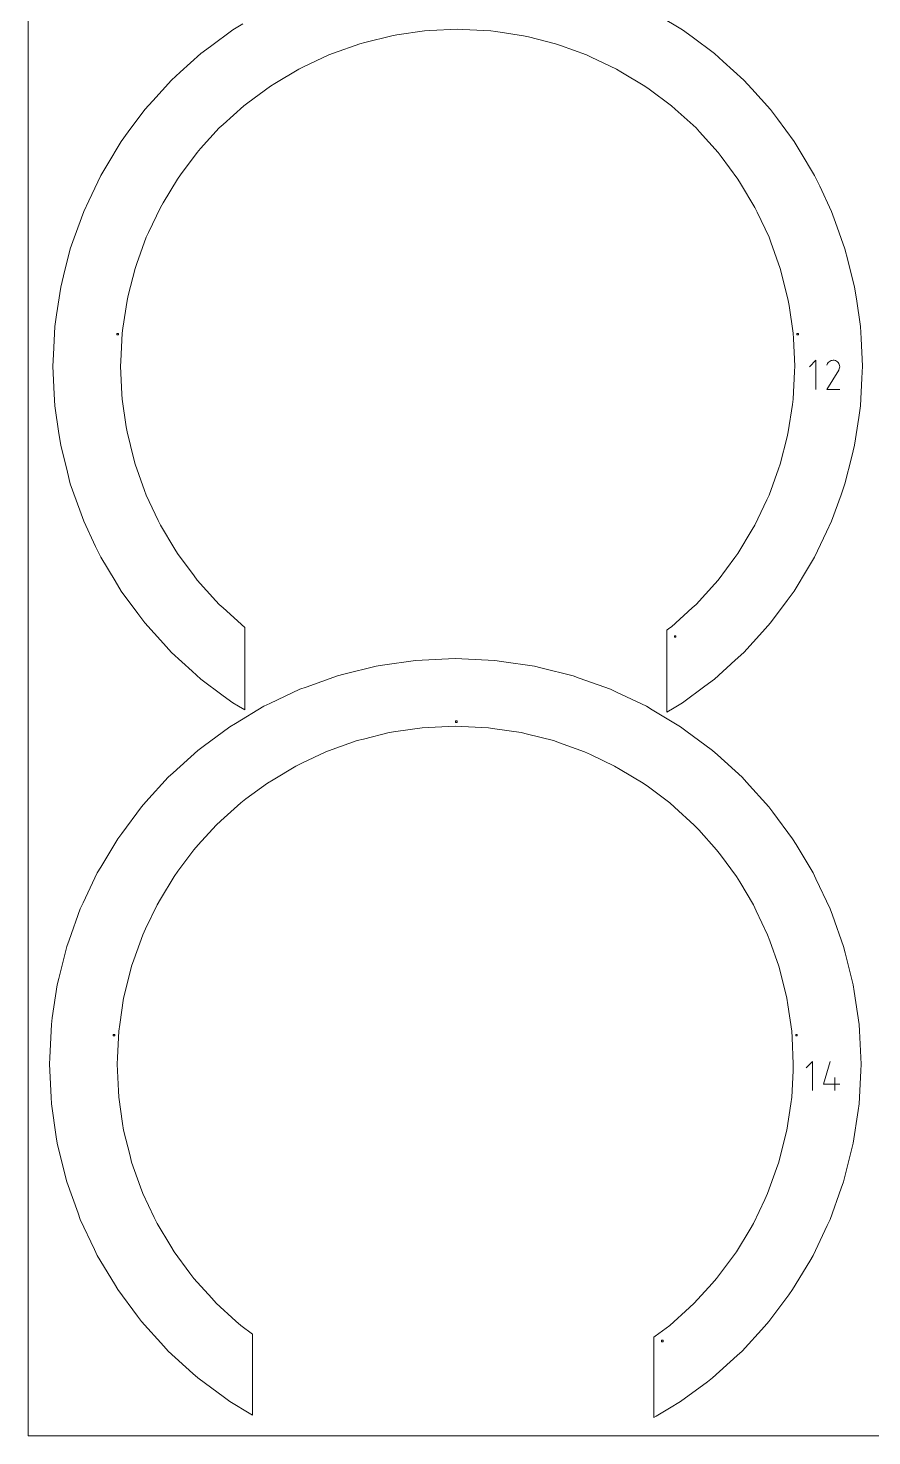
# Model space of a CAD drawing. Header units: centimetres. Extents: x -214 to 137, y -175 to 4.
# Drawn here: x -214.2 to -183.1, y -175.2 to -123.2 of the extents above; entities that cross this region are included whole.
import ezdxf

# ---------------------------------------------------------------- set-up
doc = ezdxf.new("R2010")
doc.units = ezdxf.units.CM
doc.header["$MEASUREMENT"] = 0
doc.layers.add('layer 1', color=7, linetype='Continuous')

msp = doc.modelspace()

# ---------------------------------------------------------------- linework, layer by layer
at = {"layer": 'layer 1', "color": 5, "lineweight": 9}
for points in [[(-214.22072, -75.16373), (-214.22072, -75.16373), (-214.22072, -175.16373), (-214.22072, -175.16373)], [(-190.05255, -123.22187), (-190.05255, -123.22187), (-190.93762, -122.69137), (-190.93762, -122.69137)], [(-206.6632, -123.22183), (-206.6632, -123.22183), (-207.49201, -123.83652), (-207.49201, -123.83652)], [(-206.28995, -122.99811), (-206.28995, -122.99811), (-206.6632, -123.22183), (-206.6632, -123.22183)], [(-199.38854, -123.25307), (-199.38854, -123.25307), (-198.3579, -123.20244), (-198.3579, -123.20244)], [(-198.3579, -123.20244), (-198.3579, -123.20244), (-198.1683, -123.21176), (-198.1683, -123.21176)], [(-198.1683, -123.21176), (-198.1683, -123.21176), (-197.13759, -123.2624), (-197.13759, -123.2624)], [(-189.70303, -123.4811), (-189.70303, -123.4811), (-190.05255, -123.22187), (-190.05255, -123.22187)], [(-202.94325, -124.08613), (-202.94325, -124.08613), (-201.9717, -123.7385), (-201.9717, -123.7385)], [(-201.9717, -123.7385), (-201.9717, -123.7385), (-201.78756, -123.69238), (-201.78756, -123.69238)], [(-201.78756, -123.69238), (-201.78756, -123.69238), (-200.78661, -123.44165), (-200.78661, -123.44165)], [(-200.78661, -123.44165), (-200.78661, -123.44165), (-200.59884, -123.4138), (-200.59884, -123.4138)], [(-200.59884, -123.4138), (-200.59884, -123.4138), (-199.57814, -123.26239), (-199.57814, -123.26239)], [(-199.57814, -123.26239), (-199.57814, -123.26239), (-199.38854, -123.25307), (-199.38854, -123.25307)], [(-197.13759, -123.2624), (-197.13759, -123.2624), (-196.94982, -123.29025), (-196.94982, -123.29025)], [(-196.94982, -123.29025), (-196.94982, -123.29025), (-195.92913, -123.44167), (-195.92913, -123.44167)], [(-195.92913, -123.44167), (-195.92913, -123.44167), (-195.74499, -123.48779), (-195.74499, -123.48779)], [(-195.74499, -123.48779), (-195.74499, -123.48779), (-194.74404, -123.73852), (-194.74404, -123.73852)], [(-194.74404, -123.73852), (-194.74404, -123.73852), (-194.56532, -123.80247), (-194.56532, -123.80247)], [(-188.87422, -124.09579), (-188.87422, -124.09579), (-189.70303, -123.4811), (-189.70303, -123.4811)], [(-207.84153, -124.09574), (-207.84153, -124.09574), (-208.6061, -124.78871), (-208.6061, -124.78871)], [(-207.49201, -123.83652), (-207.49201, -123.83652), (-207.84153, -124.09574), (-207.84153, -124.09574)], [(-204.05479, -124.59126), (-204.05479, -124.59126), (-203.12198, -124.15008), (-203.12198, -124.15008)], [(-203.12198, -124.15008), (-203.12198, -124.15008), (-202.94325, -124.08613), (-202.94325, -124.08613)], [(-194.56532, -123.80247), (-194.56532, -123.80247), (-193.59376, -124.15011), (-193.59376, -124.15011)], [(-193.59376, -124.15011), (-193.59376, -124.15011), (-193.42216, -124.23127), (-193.42216, -124.23127)], [(-193.42216, -124.23127), (-193.42216, -124.23127), (-192.48936, -124.67245), (-192.48936, -124.67245)], [(-188.55179, -124.38803), (-188.55179, -124.38803), (-188.87422, -124.09579), (-188.87422, -124.09579)], [(-208.6061, -124.78871), (-208.6061, -124.78871), (-208.92853, -125.08095), (-208.92853, -125.08095)], [(-205.11145, -125.20291), (-205.11145, -125.20291), (-204.22639, -124.67242), (-204.22639, -124.67242)], [(-204.22639, -124.67242), (-204.22639, -124.67242), (-204.05479, -124.59126), (-204.05479, -124.59126)], [(-192.48936, -124.67245), (-192.48936, -124.67245), (-192.32655, -124.77004), (-192.32655, -124.77004)], [(-192.32655, -124.77004), (-192.32655, -124.77004), (-191.44148, -125.30054), (-191.44148, -125.30054)], [(-187.78722, -125.081), (-187.78722, -125.081), (-188.55179, -124.38803), (-188.55179, -124.38803)], [(-208.92853, -125.08095), (-208.92853, -125.08095), (-209.6215, -125.84552), (-209.6215, -125.84552)], [(-206.10308, -125.91519), (-206.10308, -125.91519), (-205.27427, -125.3005), (-205.27427, -125.3005)], [(-205.27427, -125.3005), (-205.27427, -125.3005), (-205.11145, -125.20291), (-205.11145, -125.20291)], [(-191.44148, -125.30054), (-191.44148, -125.30054), (-191.28901, -125.41362), (-191.28901, -125.41362)], [(-187.49499, -125.40343), (-187.49499, -125.40343), (-187.78722, -125.081), (-187.78722, -125.081)], [(-191.28901, -125.41362), (-191.28901, -125.41362), (-190.46022, -126.02831), (-190.46022, -126.02831)], [(-186.80203, -126.168), (-186.80203, -126.168), (-187.49499, -125.40343), (-187.49499, -125.40343)], [(-209.91374, -126.16795), (-209.91374, -126.16795), (-210.52843, -126.99676), (-210.52843, -126.99676)], [(-209.6215, -125.84552), (-209.6215, -125.84552), (-209.91374, -126.16795), (-209.91374, -126.16795)], [(-207.02012, -126.72123), (-207.02012, -126.72123), (-206.25555, -126.02827), (-206.25555, -126.02827)], [(-206.25555, -126.02827), (-206.25555, -126.02827), (-206.10308, -125.91519), (-206.10308, -125.91519)], [(-190.46022, -126.02831), (-190.46022, -126.02831), (-190.31957, -126.15578), (-190.31957, -126.15578)], [(-190.31957, -126.15578), (-190.31957, -126.15578), (-189.555, -126.84875), (-189.555, -126.84875)], [(-186.54281, -126.51752), (-186.54281, -126.51752), (-186.80203, -126.168), (-186.80203, -126.168)], [(-207.85373, -127.61328), (-207.85373, -127.61328), (-207.16077, -126.84871), (-207.16077, -126.84871)], [(-207.16077, -126.84871), (-207.16077, -126.84871), (-207.02012, -126.72123), (-207.02012, -126.72123)], [(-189.555, -126.84875), (-189.555, -126.84875), (-189.42752, -126.9894), (-189.42752, -126.9894)], [(-185.92812, -127.34634), (-185.92812, -127.34634), (-186.54281, -126.51752), (-186.54281, -126.51752)], [(-210.78765, -127.34628), (-210.78765, -127.34628), (-211.31814, -128.23135), (-211.31814, -128.23135)], [(-210.52843, -126.99676), (-210.52843, -126.99676), (-210.78765, -127.34628), (-210.78765, -127.34628)], [(-189.42752, -126.9894), (-189.42752, -126.9894), (-188.73456, -127.75398), (-188.73456, -127.75398)], [(-185.70441, -127.71959), (-185.70441, -127.71959), (-185.92812, -127.34634), (-185.92812, -127.34634)], [(-208.5959, -128.58275), (-208.5959, -128.58275), (-207.98121, -127.75393), (-207.98121, -127.75393)], [(-207.98121, -127.75393), (-207.98121, -127.75393), (-207.85373, -127.61328), (-207.85373, -127.61328)], [(-188.73456, -127.75398), (-188.73456, -127.75398), (-188.62149, -127.90644), (-188.62149, -127.90644)], [(-188.62149, -127.90644), (-188.62149, -127.90644), (-188.0068, -128.73525), (-188.0068, -128.73525)], [(-185.17392, -128.60466), (-185.17392, -128.60466), (-185.70441, -127.71959), (-185.70441, -127.71959)], [(-211.31814, -128.23135), (-211.31814, -128.23135), (-211.54186, -128.6046), (-211.54186, -128.6046)], [(-211.54186, -128.6046), (-211.54186, -128.6046), (-211.98304, -129.53742), (-211.98304, -129.53742)], [(-209.23946, -129.62028), (-209.23946, -129.62028), (-208.70898, -128.73521), (-208.70898, -128.73521)], [(-208.70898, -128.73521), (-208.70898, -128.73521), (-208.5959, -128.58275), (-208.5959, -128.58275)], [(-188.0068, -128.73525), (-188.0068, -128.73525), (-187.90921, -128.89807), (-187.90921, -128.89807)], [(-187.90921, -128.89807), (-187.90921, -128.89807), (-187.37873, -129.78314), (-187.37873, -129.78314)], [(-184.98787, -128.99804), (-184.98787, -128.99804), (-185.17392, -128.60466), (-185.17392, -128.60466)], [(-184.54669, -129.93085), (-184.54669, -129.93085), (-184.98787, -128.99804), (-184.98787, -128.99804)], [(-212.1691, -129.9308), (-212.1691, -129.9308), (-212.51673, -130.90236), (-212.51673, -130.90236)], [(-211.98304, -129.53742), (-211.98304, -129.53742), (-212.1691, -129.9308), (-212.1691, -129.9308)], [(-209.77824, -130.7159), (-209.77824, -130.7159), (-209.33705, -129.7831), (-209.33705, -129.7831)], [(-209.33705, -129.7831), (-209.33705, -129.7831), (-209.23946, -129.62028), (-209.23946, -129.62028)], [(-187.37873, -129.78314), (-187.37873, -129.78314), (-187.29757, -129.95474), (-187.29757, -129.95474)], [(-187.29757, -129.95474), (-187.29757, -129.95474), (-186.85639, -130.88754), (-186.85639, -130.88754)], [(-184.40009, -130.34057), (-184.40009, -130.34057), (-184.54669, -129.93085), (-184.54669, -129.93085)], [(-184.05247, -131.31213), (-184.05247, -131.31213), (-184.40009, -130.34057), (-184.40009, -130.34057)], [(-212.51673, -130.90236), (-212.51673, -130.90236), (-212.66333, -131.31208), (-212.66333, -131.31208)], [(-210.20703, -131.85906), (-210.20703, -131.85906), (-209.8594, -130.8875), (-209.8594, -130.8875)], [(-209.8594, -130.8875), (-209.8594, -130.8875), (-209.77824, -130.7159), (-209.77824, -130.7159)], [(-186.85639, -130.88754), (-186.85639, -130.88754), (-186.79244, -131.06627), (-186.79244, -131.06627)], [(-212.66333, -131.31208), (-212.66333, -131.31208), (-212.91405, -132.31303), (-212.91405, -132.31303)], [(-186.79244, -131.06627), (-186.79244, -131.06627), (-186.44482, -132.03783), (-186.44482, -132.03783)], [(-183.94674, -131.73424), (-183.94674, -131.73424), (-184.05247, -131.31213), (-184.05247, -131.31213)], [(-210.5217, -133.03874), (-210.5217, -133.03874), (-210.27098, -132.03778), (-210.27098, -132.03778)], [(-210.27098, -132.03778), (-210.27098, -132.03778), (-210.20703, -131.85906), (-210.20703, -131.85906)], [(-186.44482, -132.03783), (-186.44482, -132.03783), (-186.3987, -132.22197), (-186.3987, -132.22197)], [(-183.69601, -132.7352), (-183.69601, -132.7352), (-183.94674, -131.73424), (-183.94674, -131.73424)], [(-212.91405, -132.31303), (-212.91405, -132.31303), (-213.01979, -132.73515), (-213.01979, -132.73515)], [(-186.3987, -132.22197), (-186.3987, -132.22197), (-186.14798, -133.22291), (-186.14798, -133.22291)], [(-213.01979, -132.73515), (-213.01979, -132.73515), (-213.17119, -133.75585), (-213.17119, -133.75585)], [(-210.56782, -133.22287), (-210.56782, -133.22287), (-210.5217, -133.03874), (-210.5217, -133.03874)], [(-183.63216, -133.16565), (-183.63216, -133.16565), (-183.69601, -132.7352), (-183.69601, -132.7352)], [(-210.71923, -134.24358), (-210.71923, -134.24358), (-210.56782, -133.22287), (-210.56782, -133.22287)], [(-186.14798, -133.22291), (-186.14798, -133.22291), (-186.12013, -133.41068), (-186.12013, -133.41068)], [(-186.12013, -133.41068), (-186.12013, -133.41068), (-185.96873, -134.43138), (-185.96873, -134.43138)], [(-183.48076, -134.18635), (-183.48076, -134.18635), (-183.63216, -133.16565), (-183.63216, -133.16565)], [(-213.17119, -133.75585), (-213.17119, -133.75585), (-213.23504, -134.1863), (-213.23504, -134.1863)], [(-213.23504, -134.1863), (-213.23504, -134.1863), (-213.28567, -135.21694), (-213.28567, -135.21694)], [(-210.88817, -134.43947), (-210.88817, -134.43947), (-210.94532, -134.43947), (-210.94532, -134.43947)], [(-210.94532, -134.43947), (-210.94532, -134.43947), (-210.94532, -134.49662), (-210.94532, -134.49662)], [(-210.94532, -134.49662), (-210.94532, -134.49662), (-210.88817, -134.49662), (-210.88817, -134.49662)], [(-210.88817, -134.49662), (-210.88817, -134.49662), (-210.88817, -134.43947), (-210.88817, -134.43947)], [(-210.79771, -135.46198), (-210.79771, -135.46198), (-210.74708, -134.43134), (-210.74708, -134.43134)], [(-210.74708, -134.43134), (-210.74708, -134.43134), (-210.71923, -134.24358), (-210.71923, -134.24358)], [(-185.96873, -134.43138), (-185.96873, -134.43138), (-185.95941, -134.62098), (-185.95941, -134.62098)], [(-185.95941, -134.62098), (-185.95941, -134.62098), (-185.90878, -135.65162), (-185.90878, -135.65162)], [(-185.77049, -134.43947), (-185.77049, -134.43947), (-185.82764, -134.43947), (-185.82764, -134.43947)], [(-185.82764, -134.43947), (-185.82764, -134.43947), (-185.82764, -134.49662), (-185.82764, -134.49662)], [(-185.82764, -134.49662), (-185.82764, -134.49662), (-185.77049, -134.49662), (-185.77049, -134.49662)], [(-185.77049, -134.49662), (-185.77049, -134.49662), (-185.77049, -134.43947), (-185.77049, -134.43947)], [(-183.45941, -134.62099), (-183.45941, -134.62099), (-183.48076, -134.18635), (-183.48076, -134.18635)], [(-183.40878, -135.65163), (-183.40878, -135.65163), (-183.45941, -134.62099), (-183.45941, -134.62099)], [(-213.28567, -135.21694), (-213.28567, -135.21694), (-213.30703, -135.65158), (-213.30703, -135.65158)], [(-213.30703, -135.65158), (-213.30703, -135.65158), (-213.2564, -136.68221), (-213.2564, -136.68221)], [(-210.80703, -135.65158), (-210.80703, -135.65158), (-210.79771, -135.46198), (-210.79771, -135.46198)], [(-210.7564, -136.68221), (-210.7564, -136.68221), (-210.80703, -135.65158), (-210.80703, -135.65158)], [(-185.90878, -135.65162), (-185.90878, -135.65162), (-185.9181, -135.84121), (-185.9181, -135.84121)], [(-183.43014, -136.08626), (-183.43014, -136.08626), (-183.40878, -135.65163), (-183.40878, -135.65163)], [(-185.9181, -135.84121), (-185.9181, -135.84121), (-185.96874, -136.87184), (-185.96874, -136.87184)], [(-183.48077, -137.11689), (-183.48077, -137.11689), (-183.43014, -136.08626), (-183.43014, -136.08626)], [(-213.2564, -136.68221), (-213.2564, -136.68221), (-213.23504, -137.11685), (-213.23504, -137.11685)], [(-210.74708, -136.8718), (-210.74708, -136.8718), (-210.7564, -136.68221), (-210.7564, -136.68221)], [(-213.23504, -137.11685), (-213.23504, -137.11685), (-213.08364, -138.13756), (-213.08364, -138.13756)], [(-210.59567, -137.89251), (-210.59567, -137.89251), (-210.74708, -136.8718), (-210.74708, -136.8718)], [(-185.99659, -137.05961), (-185.99659, -137.05961), (-186.148, -138.08031), (-186.148, -138.08031)], [(-185.96874, -136.87184), (-185.96874, -136.87184), (-185.99659, -137.05961), (-185.99659, -137.05961)], [(-183.54463, -137.54733), (-183.54463, -137.54733), (-183.48077, -137.11689), (-183.48077, -137.11689)], [(-183.69603, -138.56804), (-183.69603, -138.56804), (-183.54463, -137.54733), (-183.54463, -137.54733)], [(-213.08364, -138.13756), (-213.08364, -138.13756), (-213.01979, -138.568), (-213.01979, -138.568)], [(-210.56782, -138.08028), (-210.56782, -138.08028), (-210.59567, -137.89251), (-210.59567, -137.89251)], [(-210.31709, -139.08124), (-210.31709, -139.08124), (-210.56782, -138.08028), (-210.56782, -138.08028)], [(-186.19412, -138.26445), (-186.19412, -138.26445), (-186.44485, -139.26539), (-186.44485, -139.26539)], [(-186.148, -138.08031), (-186.148, -138.08031), (-186.19412, -138.26445), (-186.19412, -138.26445)], [(-213.01979, -138.568), (-213.01979, -138.568), (-212.76905, -139.56896), (-212.76905, -139.56896)], [(-183.80177, -138.99016), (-183.80177, -138.99016), (-183.69603, -138.56804), (-183.69603, -138.56804)], [(-210.27097, -139.26537), (-210.27097, -139.26537), (-210.31709, -139.08124), (-210.31709, -139.08124)], [(-209.92334, -140.23692), (-209.92334, -140.23692), (-210.27097, -139.26537), (-210.27097, -139.26537)], [(-186.44485, -139.26539), (-186.44485, -139.26539), (-186.5088, -139.44412), (-186.5088, -139.44412)], [(-184.0525, -139.99112), (-184.0525, -139.99112), (-183.80177, -138.99016), (-183.80177, -138.99016)], [(-212.76905, -139.56896), (-212.76905, -139.56896), (-212.66332, -139.99107), (-212.66332, -139.99107)], [(-186.5088, -139.44412), (-186.5088, -139.44412), (-186.85643, -140.41567), (-186.85643, -140.41567)], [(-212.66332, -139.99107), (-212.66332, -139.99107), (-212.31569, -140.96264), (-212.31569, -140.96264)], [(-209.85939, -140.41565), (-209.85939, -140.41565), (-209.92334, -140.23692), (-209.92334, -140.23692)], [(-184.54673, -141.37239), (-184.54673, -141.37239), (-184.1991, -140.40083), (-184.1991, -140.40083)], [(-184.1991, -140.40083), (-184.1991, -140.40083), (-184.0525, -139.99112), (-184.0525, -139.99112)], [(-209.41821, -141.34846), (-209.41821, -141.34846), (-209.85939, -140.41565), (-209.85939, -140.41565)], [(-186.93759, -140.58727), (-186.93759, -140.58727), (-187.37877, -141.52008), (-187.37877, -141.52008)], [(-186.85643, -140.41567), (-186.85643, -140.41567), (-186.93759, -140.58727), (-186.93759, -140.58727)], [(-212.31569, -140.96264), (-212.31569, -140.96264), (-212.16909, -141.37236), (-212.16909, -141.37236)], [(-212.16909, -141.37236), (-212.16909, -141.37236), (-211.7279, -142.30516), (-211.7279, -142.30516)], [(-209.33705, -141.52006), (-209.33705, -141.52006), (-209.41821, -141.34846), (-209.41821, -141.34846)], [(-184.73278, -141.76576), (-184.73278, -141.76576), (-184.54673, -141.37239), (-184.54673, -141.37239)], [(-208.80656, -142.40512), (-208.80656, -142.40512), (-209.33705, -141.52006), (-209.33705, -141.52006)], [(-187.47636, -141.68289), (-187.47636, -141.68289), (-188.00685, -142.56795), (-188.00685, -142.56795)], [(-187.37877, -141.52008), (-187.37877, -141.52008), (-187.47636, -141.68289), (-187.47636, -141.68289)], [(-185.17397, -142.69857), (-185.17397, -142.69857), (-184.73278, -141.76576), (-184.73278, -141.76576)], [(-211.7279, -142.30516), (-211.7279, -142.30516), (-211.54185, -142.69854), (-211.54185, -142.69854)], [(-208.70897, -142.56794), (-208.70897, -142.56794), (-208.80656, -142.40512), (-208.80656, -142.40512)], [(-211.54185, -142.69854), (-211.54185, -142.69854), (-211.01136, -143.58362), (-211.01136, -143.58362)], [(-208.09427, -143.39675), (-208.09427, -143.39675), (-208.70897, -142.56794), (-208.70897, -142.56794)], [(-188.11993, -142.72042), (-188.11993, -142.72042), (-188.73462, -143.54923), (-188.73462, -143.54923)], [(-188.00685, -142.56795), (-188.00685, -142.56795), (-188.11993, -142.72042), (-188.11993, -142.72042)], [(-185.39769, -143.07182), (-185.39769, -143.07182), (-185.17397, -142.69857), (-185.17397, -142.69857)], [(-207.98119, -143.54922), (-207.98119, -143.54922), (-208.09427, -143.39675), (-208.09427, -143.39675)], [(-185.92818, -143.95689), (-185.92818, -143.95689), (-185.39769, -143.07182), (-185.39769, -143.07182)], [(-211.01136, -143.58362), (-211.01136, -143.58362), (-210.78764, -143.95687), (-210.78764, -143.95687)], [(-210.78764, -143.95687), (-210.78764, -143.95687), (-210.17295, -144.78568), (-210.17295, -144.78568)], [(-207.28824, -144.31378), (-207.28824, -144.31378), (-207.98119, -143.54922), (-207.98119, -143.54922)], [(-188.8621, -143.68987), (-188.8621, -143.68987), (-189.55507, -144.45444), (-189.55507, -144.45444)], [(-188.73462, -143.54923), (-188.73462, -143.54923), (-188.8621, -143.68987), (-188.8621, -143.68987)], [(-186.18741, -144.30641), (-186.18741, -144.30641), (-185.92818, -143.95689), (-185.92818, -143.95689)], [(-207.16076, -144.45443), (-207.16076, -144.45443), (-207.28824, -144.31378), (-207.28824, -144.31378)], [(-207.02011, -144.58191), (-207.02011, -144.58191), (-207.16076, -144.45443), (-207.16076, -144.45443)], [(-189.55507, -144.45444), (-189.55507, -144.45444), (-189.69572, -144.58192), (-189.69572, -144.58192)], [(-186.8021, -145.13522), (-186.8021, -145.13522), (-186.18741, -144.30641), (-186.18741, -144.30641)], [(-210.17295, -144.78568), (-210.17295, -144.78568), (-209.91373, -145.1352), (-209.91373, -145.1352)], [(-206.22394, -145.29831), (-206.22394, -145.29831), (-207.02011, -144.58191), (-207.02011, -144.58191)], [(-189.69572, -144.58192), (-189.69572, -144.58192), (-190.46028, -145.27489), (-190.46028, -145.27489)], [(-209.91373, -145.1352), (-209.91373, -145.1352), (-209.22076, -145.89977), (-209.22076, -145.89977)], [(-206.22395, -146.87868), (-206.22395, -146.87868), (-206.22394, -145.29831), (-206.22394, -145.29831)], [(-190.55366, -145.34414), (-190.55366, -145.34414), (-190.63343, -145.4033), (-190.63343, -145.4033)], [(-190.63343, -145.4033), (-190.63343, -145.4033), (-190.63343, -146.9128), (-190.63343, -146.9128)], [(-190.46028, -145.27489), (-190.46028, -145.27489), (-190.55366, -145.34414), (-190.55366, -145.34414)], [(-190.29529, -145.60433), (-190.29529, -145.60433), (-190.35244, -145.60433), (-190.35244, -145.60433)], [(-190.35244, -145.60433), (-190.35244, -145.60433), (-190.35244, -145.66148), (-190.35244, -145.66148)], [(-190.29529, -145.66148), (-190.29529, -145.66148), (-190.29529, -145.60433), (-190.29529, -145.60433)], [(-187.7873, -146.22222), (-187.7873, -146.22222), (-187.09433, -145.45765), (-187.09433, -145.45765)], [(-187.09433, -145.45765), (-187.09433, -145.45765), (-186.8021, -145.13522), (-186.8021, -145.13522)], [(-209.22076, -145.89977), (-209.22076, -145.89977), (-208.92852, -146.2222), (-208.92852, -146.2222)], [(-190.35244, -145.66148), (-190.35244, -145.66148), (-190.29529, -145.66148), (-190.29529, -145.66148)], [(-208.92852, -146.2222), (-208.92852, -146.2222), (-208.16395, -146.91517), (-208.16395, -146.91517)], [(-199.91792, -146.51687), (-199.91792, -146.51687), (-201.132, -146.69696), (-201.132, -146.69696)], [(-199.67472, -146.50492), (-199.67472, -146.50492), (-199.91792, -146.51687), (-199.91792, -146.51687)], [(-198.44884, -146.44469), (-198.44884, -146.44469), (-199.67472, -146.50492), (-199.67472, -146.50492)], [(-198.20562, -146.45664), (-198.20562, -146.45664), (-198.44884, -146.44469), (-198.44884, -146.44469)], [(-196.97965, -146.51688), (-196.97965, -146.51688), (-198.20562, -146.45664), (-198.20562, -146.45664)], [(-196.7388, -146.5526), (-196.7388, -146.5526), (-196.97965, -146.51688), (-196.97965, -146.51688)], [(-195.52473, -146.7327), (-195.52473, -146.7327), (-196.7388, -146.5526), (-196.7388, -146.5526)], [(-188.8743, -147.20741), (-188.8743, -147.20741), (-188.10973, -146.51445), (-188.10973, -146.51445)], [(-188.10973, -146.51445), (-188.10973, -146.51445), (-187.7873, -146.22222), (-187.7873, -146.22222)], [(-208.16395, -146.91517), (-208.16395, -146.91517), (-207.84152, -147.2074), (-207.84152, -147.2074)], [(-206.22395, -147.48721), (-206.22395, -147.48721), (-206.22395, -146.87868), (-206.22395, -146.87868)], [(-202.79962, -147.09008), (-202.79962, -147.09008), (-203.95524, -147.50356), (-203.95524, -147.50356)], [(-202.56343, -147.03091), (-202.56343, -147.03091), (-202.79962, -147.09008), (-202.79962, -147.09008)], [(-201.37285, -146.73268), (-201.37285, -146.73268), (-202.56343, -147.03091), (-202.56343, -147.03091)], [(-201.132, -146.69696), (-201.132, -146.69696), (-201.37285, -146.73268), (-201.37285, -146.73268)], [(-195.28853, -146.79187), (-195.28853, -146.79187), (-195.52473, -146.7327), (-195.52473, -146.7327)], [(-194.09796, -147.0901), (-194.09796, -147.0901), (-195.28853, -146.79187), (-195.28853, -146.79187)], [(-193.8687, -147.17213), (-193.8687, -147.17213), (-194.09796, -147.0901), (-194.09796, -147.0901)], [(-190.63343, -146.9128), (-190.63343, -146.9128), (-190.63343, -147.48721), (-190.63343, -147.48721)], [(-207.84152, -147.2074), (-207.84152, -147.2074), (-207.01271, -147.8221), (-207.01271, -147.8221)], [(-206.22395, -147.84109), (-206.22395, -147.84109), (-206.22395, -147.48721), (-206.22395, -147.48721)], [(-204.18449, -147.58559), (-204.18449, -147.58559), (-205.29401, -148.11035), (-205.29401, -148.11035)], [(-203.95524, -147.50356), (-203.95524, -147.50356), (-204.18449, -147.58559), (-204.18449, -147.58559)], [(-192.71309, -147.58562), (-192.71309, -147.58562), (-193.8687, -147.17213), (-193.8687, -147.17213)], [(-192.49298, -147.68973), (-192.49298, -147.68973), (-192.71309, -147.58562), (-192.71309, -147.58562)], [(-190.63343, -147.48721), (-190.63343, -147.48721), (-190.63343, -147.86807), (-190.63343, -147.86807)], [(-190.05264, -148.08132), (-190.05264, -148.08132), (-189.22382, -147.46663), (-189.22382, -147.46663)], [(-189.22382, -147.46663), (-189.22382, -147.46663), (-188.8743, -147.20741), (-188.8743, -147.20741)], [(-207.01271, -147.8221), (-207.01271, -147.8221), (-206.66319, -148.08132), (-206.66319, -148.08132)], [(-206.66319, -148.08132), (-206.66319, -148.08132), (-206.45379, -148.20682), (-206.45379, -148.20682)], [(-206.22394, -148.34458), (-206.22394, -148.34458), (-206.22395, -147.84109), (-206.22395, -147.84109)], [(-205.29401, -148.11035), (-205.29401, -148.11035), (-205.51413, -148.21446), (-205.51413, -148.21446)], [(-191.38347, -148.2145), (-191.38347, -148.2145), (-192.49298, -147.68973), (-192.49298, -147.68973)], [(-190.63343, -147.86807), (-190.63343, -147.86807), (-190.63343, -148.42944), (-190.63343, -148.42944)], [(-190.36172, -148.26658), (-190.36172, -148.26658), (-190.05264, -148.08132), (-190.05264, -148.08132)], [(-205.51413, -148.21446), (-205.51413, -148.21446), (-206.56688, -148.84545), (-206.56688, -148.84545)], [(-206.45379, -148.20682), (-206.45379, -148.20682), (-206.22394, -148.34458), (-206.22394, -148.34458)], [(-191.17462, -148.33968), (-191.17462, -148.33968), (-191.38347, -148.2145), (-191.38347, -148.2145)], [(-190.12189, -148.97067), (-190.12189, -148.97067), (-191.17462, -148.33968), (-191.17462, -148.33968)], [(-190.63343, -148.42944), (-190.63343, -148.42944), (-190.36172, -148.26658), (-190.36172, -148.26658)], [(-206.77573, -148.97063), (-206.77573, -148.97063), (-207.76155, -149.70177), (-207.76155, -149.70177)], [(-206.56688, -148.84545), (-206.56688, -148.84545), (-206.77573, -148.97063), (-206.77573, -148.97063)], [(-201.83772, -149.42326), (-201.83772, -149.42326), (-200.88512, -149.18465), (-200.88512, -149.18465)], [(-200.88512, -149.18465), (-200.88512, -149.18465), (-200.64427, -149.14892), (-200.64427, -149.14892)], [(-200.64427, -149.14892), (-200.64427, -149.14892), (-199.67288, -149.00483), (-199.67288, -149.00483)], [(-199.67288, -149.00483), (-199.67288, -149.00483), (-199.42968, -148.99288), (-199.42968, -148.99288)], [(-199.42968, -148.99288), (-199.42968, -148.99288), (-198.44884, -148.94469), (-198.44884, -148.94469)], [(-198.44884, -148.94469), (-198.44884, -148.94469), (-198.20562, -148.95664), (-198.20562, -148.95664)], [(-198.38154, -148.75016), (-198.38154, -148.75016), (-198.43869, -148.75016), (-198.43869, -148.75016)], [(-198.43869, -148.75016), (-198.43869, -148.75016), (-198.43869, -148.80731), (-198.43869, -148.80731)], [(-198.43869, -148.80731), (-198.43869, -148.80731), (-198.38154, -148.80731), (-198.38154, -148.80731)], [(-198.38154, -148.80731), (-198.38154, -148.80731), (-198.38154, -148.75016), (-198.38154, -148.75016)], [(-198.20562, -148.95664), (-198.20562, -148.95664), (-197.22471, -149.00484), (-197.22471, -149.00484)], [(-197.22471, -149.00484), (-197.22471, -149.00484), (-196.98386, -149.04057), (-196.98386, -149.04057)], [(-196.98386, -149.04057), (-196.98386, -149.04057), (-196.01247, -149.18466), (-196.01247, -149.18466)], [(-196.01247, -149.18466), (-196.01247, -149.18466), (-195.77627, -149.24383), (-195.77627, -149.24383)], [(-195.77627, -149.24383), (-195.77627, -149.24383), (-194.82369, -149.48245), (-194.82369, -149.48245)], [(-189.92631, -149.11572), (-189.92631, -149.11572), (-190.12189, -148.97067), (-190.12189, -148.97067)], [(-188.94049, -149.84687), (-188.94049, -149.84687), (-189.92631, -149.11572), (-189.92631, -149.11572)], [(-207.76155, -149.70177), (-207.76155, -149.70177), (-207.95712, -149.84682), (-207.95712, -149.84682)], [(-202.99853, -149.81326), (-202.99853, -149.81326), (-202.07391, -149.48243), (-202.07391, -149.48243)], [(-202.07391, -149.48243), (-202.07391, -149.48243), (-201.83772, -149.42326), (-201.83772, -149.42326)], [(-194.82369, -149.48245), (-194.82369, -149.48245), (-194.59443, -149.56448), (-194.59443, -149.56448)], [(-194.59443, -149.56448), (-194.59443, -149.56448), (-193.66982, -149.89532), (-193.66982, -149.89532)], [(-207.95712, -149.84682), (-207.95712, -149.84682), (-208.86653, -150.67106), (-208.86653, -150.67106)], [(-204.11552, -150.31516), (-204.11552, -150.31516), (-203.22779, -149.89529), (-203.22779, -149.89529)], [(-203.22779, -149.89529), (-203.22779, -149.89529), (-202.99853, -149.81326), (-202.99853, -149.81326)], [(-193.66982, -149.89532), (-193.66982, -149.89532), (-193.44971, -149.99943), (-193.44971, -149.99943)], [(-193.44971, -149.99943), (-193.44971, -149.99943), (-192.56197, -150.41929), (-192.56197, -150.41929)], [(-188.76008, -150.01039), (-188.76008, -150.01039), (-188.94049, -149.84687), (-188.94049, -149.84687)], [(-187.85067, -150.83464), (-187.85067, -150.83464), (-188.76008, -150.01039), (-188.76008, -150.01039)], [(-208.86653, -150.67106), (-208.86653, -150.67106), (-209.04695, -150.83458), (-209.04695, -150.83458)], [(-205.17795, -150.92412), (-205.17795, -150.92412), (-204.33564, -150.41927), (-204.33564, -150.41927)], [(-204.33564, -150.41927), (-204.33564, -150.41927), (-204.11552, -150.31516), (-204.11552, -150.31516)], [(-192.56197, -150.41929), (-192.56197, -150.41929), (-192.35312, -150.54448), (-192.35312, -150.54448)], [(-192.35312, -150.54448), (-192.35312, -150.54448), (-191.51081, -151.04934), (-191.51081, -151.04934)], [(-209.04695, -150.83458), (-209.04695, -150.83458), (-209.8712, -151.744), (-209.8712, -151.744)], [(-206.17556, -151.63429), (-206.17556, -151.63429), (-205.3868, -151.0493), (-205.3868, -151.0493)], [(-205.3868, -151.0493), (-205.3868, -151.0493), (-205.17795, -150.92412), (-205.17795, -150.92412)], [(-191.51081, -151.04934), (-191.51081, -151.04934), (-191.31524, -151.19439), (-191.31524, -151.19439)], [(-191.31524, -151.19439), (-191.31524, -151.19439), (-190.52648, -151.77938), (-190.52648, -151.77938)], [(-187.68715, -151.01505), (-187.68715, -151.01505), (-187.85067, -150.83464), (-187.85067, -150.83464)], [(-186.86291, -151.92446), (-186.86291, -151.92446), (-187.68715, -151.01505), (-187.68715, -151.01505)], [(-209.8712, -151.744), (-209.8712, -151.744), (-210.03472, -151.92441), (-210.03472, -151.92441)], [(-207.09877, -152.43883), (-207.09877, -152.43883), (-206.37114, -151.77934), (-206.37114, -151.77934)], [(-206.37114, -151.77934), (-206.37114, -151.77934), (-206.17556, -151.63429), (-206.17556, -151.63429)], [(-190.52648, -151.77938), (-190.52648, -151.77938), (-190.34607, -151.9429), (-190.34607, -151.9429)], [(-210.03472, -151.92441), (-210.03472, -151.92441), (-210.76586, -152.91024), (-210.76586, -152.91024)], [(-190.34607, -151.9429), (-190.34607, -151.9429), (-189.61844, -152.60239), (-189.61844, -152.60239)], [(-186.71787, -152.12004), (-186.71787, -152.12004), (-186.86291, -151.92446), (-186.86291, -151.92446)], [(-185.98674, -153.10587), (-185.98674, -153.10587), (-186.71787, -152.12004), (-186.71787, -152.12004)], [(-207.93867, -153.32998), (-207.93867, -153.32998), (-207.27919, -152.60235), (-207.27919, -152.60235)], [(-207.27919, -152.60235), (-207.27919, -152.60235), (-207.09877, -152.43883), (-207.09877, -152.43883)], [(-189.61844, -152.60239), (-189.61844, -152.60239), (-189.45493, -152.7828), (-189.45493, -152.7828)], [(-189.45493, -152.7828), (-189.45493, -152.7828), (-188.79545, -153.51044), (-188.79545, -153.51044)], [(-210.9109, -153.10581), (-210.9109, -153.10581), (-211.54189, -154.15856), (-211.54189, -154.15856)], [(-210.76586, -152.91024), (-210.76586, -152.91024), (-210.9109, -153.10581), (-210.9109, -153.10581)], [(-208.10218, -153.51039), (-208.10218, -153.51039), (-207.93867, -153.32998), (-207.93867, -153.32998)], [(-185.86156, -153.31472), (-185.86156, -153.31472), (-185.98674, -153.10587), (-185.98674, -153.10587)], [(-185.23057, -154.36746), (-185.23057, -154.36746), (-185.86156, -153.31472), (-185.86156, -153.31472)], [(-208.68717, -154.29916), (-208.68717, -154.29916), (-208.10218, -153.51039), (-208.10218, -153.51039)], [(-188.79545, -153.51044), (-188.79545, -153.51044), (-188.6504, -153.70601), (-188.6504, -153.70601)], [(-188.6504, -153.70601), (-188.6504, -153.70601), (-188.06542, -154.49478), (-188.06542, -154.49478)], [(-211.66707, -154.36741), (-211.66707, -154.36741), (-212.19184, -155.47693), (-212.19184, -155.47693)], [(-211.54189, -154.15856), (-211.54189, -154.15856), (-211.66707, -154.36741), (-211.66707, -154.36741)], [(-208.83222, -154.49474), (-208.83222, -154.49474), (-208.68717, -154.29916), (-208.68717, -154.29916)], [(-185.12647, -154.58757), (-185.12647, -154.58757), (-185.23057, -154.36746), (-185.23057, -154.36746)], [(-209.33709, -155.33705), (-209.33709, -155.33705), (-208.83222, -154.49474), (-208.83222, -154.49474)], [(-188.06542, -154.49478), (-188.06542, -154.49478), (-187.94024, -154.70363), (-187.94024, -154.70363)], [(-187.94024, -154.70363), (-187.94024, -154.70363), (-187.43538, -155.54594), (-187.43538, -155.54594)], [(-184.60171, -155.69709), (-184.60171, -155.69709), (-185.12647, -154.58757), (-185.12647, -154.58757)], [(-212.19184, -155.47693), (-212.19184, -155.47693), (-212.29594, -155.69704), (-212.29594, -155.69704)], [(-209.46227, -155.5459), (-209.46227, -155.5459), (-209.33709, -155.33705), (-209.33709, -155.33705)], [(-212.29594, -155.69704), (-212.29594, -155.69704), (-212.70943, -156.85266), (-212.70943, -156.85266)], [(-209.88214, -156.43363), (-209.88214, -156.43363), (-209.46227, -155.5459), (-209.46227, -155.5459)], [(-187.43538, -155.54594), (-187.43538, -155.54594), (-187.33128, -155.76605), (-187.33128, -155.76605)], [(-187.33128, -155.76605), (-187.33128, -155.76605), (-186.91141, -156.65379), (-186.91141, -156.65379)], [(-184.51968, -155.92635), (-184.51968, -155.92635), (-184.60171, -155.69709), (-184.60171, -155.69709)], [(-184.1062, -157.08196), (-184.1062, -157.08196), (-184.51968, -155.92635), (-184.51968, -155.92635)], [(-209.98624, -156.65374), (-209.98624, -156.65374), (-209.88214, -156.43363), (-209.88214, -156.43363)], [(-212.70943, -156.85266), (-212.70943, -156.85266), (-212.79146, -157.08191), (-212.79146, -157.08191)], [(-210.31708, -157.57836), (-210.31708, -157.57836), (-209.98624, -156.65374), (-209.98624, -156.65374)], [(-186.91141, -156.65379), (-186.91141, -156.65379), (-186.82938, -156.88305), (-186.82938, -156.88305)], [(-186.82938, -156.88305), (-186.82938, -156.88305), (-186.49855, -157.80766), (-186.49855, -157.80766)], [(-212.79146, -157.08191), (-212.79146, -157.08191), (-213.08968, -158.27249), (-213.08968, -158.27249)], [(-184.04704, -157.31816), (-184.04704, -157.31816), (-184.1062, -157.08196), (-184.1062, -157.08196)], [(-183.74882, -158.50874), (-183.74882, -158.50874), (-184.04704, -157.31816), (-184.04704, -157.31816)], [(-210.63772, -158.76021), (-210.63772, -158.76021), (-210.39911, -157.80762), (-210.39911, -157.80762)], [(-210.39911, -157.80762), (-210.39911, -157.80762), (-210.31708, -157.57836), (-210.31708, -157.57836)], [(-186.49855, -157.80766), (-186.49855, -157.80766), (-186.43939, -158.04386), (-186.43939, -158.04386)], [(-186.43939, -158.04386), (-186.43939, -158.04386), (-186.20078, -158.99645), (-186.20078, -158.99645)], [(-213.14884, -158.50868), (-213.14884, -158.50868), (-213.32893, -159.72276), (-213.32893, -159.72276)], [(-213.08968, -158.27249), (-213.08968, -158.27249), (-213.14884, -158.50868), (-213.14884, -158.50868)], [(-183.71309, -158.74959), (-183.71309, -158.74959), (-183.74882, -158.50874), (-183.74882, -158.50874)], [(-210.84097, -159.9678), (-210.84097, -159.9678), (-210.69688, -158.99641), (-210.69688, -158.99641)], [(-210.69688, -158.99641), (-210.69688, -158.99641), (-210.63772, -158.76021), (-210.63772, -158.76021)], [(-186.20078, -158.99645), (-186.20078, -158.99645), (-186.16505, -159.23731), (-186.16505, -159.23731)], [(-183.533, -159.96366), (-183.533, -159.96366), (-183.71309, -158.74959), (-183.71309, -158.74959)], [(-186.16505, -159.23731), (-186.16505, -159.23731), (-186.02097, -160.2087), (-186.02097, -160.2087)], [(-213.36466, -159.96361), (-213.36466, -159.96361), (-213.42488, -161.1895), (-213.42488, -161.1895)], [(-213.32893, -159.72276), (-213.32893, -159.72276), (-213.36466, -159.96361), (-213.36466, -159.96361)], [(-210.8767, -160.20865), (-210.8767, -160.20865), (-210.84097, -159.9678), (-210.84097, -159.9678)], [(-183.52106, -160.20686), (-183.52106, -160.20686), (-183.533, -159.96366), (-183.533, -159.96366)], [(-211.02347, -160.33248), (-211.02347, -160.33248), (-211.08062, -160.33248), (-211.08062, -160.33248)], [(-211.08062, -160.33248), (-211.08062, -160.33248), (-211.08062, -160.38963), (-211.08062, -160.38963)], [(-211.08062, -160.38963), (-211.08062, -160.38963), (-211.02347, -160.38963), (-211.02347, -160.38963)], [(-211.02347, -160.38963), (-211.02347, -160.38963), (-211.02347, -160.33248), (-211.02347, -160.33248)], [(-210.92488, -161.1895), (-210.92488, -161.1895), (-210.8767, -160.20865), (-210.8767, -160.20865)], [(-186.02097, -160.2087), (-186.02097, -160.2087), (-186.00903, -160.4519), (-186.00903, -160.4519)], [(-186.00903, -160.4519), (-186.00903, -160.4519), (-185.96084, -161.43274), (-185.96084, -161.43274)], [(-185.81706, -160.33248), (-185.81706, -160.33248), (-185.87421, -160.33248), (-185.87421, -160.33248)], [(-185.87421, -160.33248), (-185.87421, -160.33248), (-185.87421, -160.38963), (-185.87421, -160.38963)], [(-185.87421, -160.38963), (-185.87421, -160.38963), (-185.81706, -160.38963), (-185.81706, -160.38963)], [(-185.81706, -160.38963), (-185.81706, -160.38963), (-185.81706, -160.33248), (-185.81706, -160.33248)], [(-183.46084, -161.43275), (-183.46084, -161.43275), (-183.52106, -160.20686), (-183.52106, -160.20686)], [(-213.42488, -161.1895), (-213.42488, -161.1895), (-213.43683, -161.4327), (-213.43683, -161.4327)], [(-210.93683, -161.4327), (-210.93683, -161.4327), (-210.92488, -161.1895), (-210.92488, -161.1895)], [(-213.43683, -161.4327), (-213.43683, -161.4327), (-213.37661, -162.65858), (-213.37661, -162.65858)], [(-210.88865, -162.41353), (-210.88865, -162.41353), (-210.93683, -161.4327), (-210.93683, -161.4327)], [(-185.97279, -161.67594), (-185.97279, -161.67594), (-186.02098, -162.65677), (-186.02098, -162.65677)], [(-185.96084, -161.43274), (-185.96084, -161.43274), (-185.97279, -161.67594), (-185.97279, -161.67594)], [(-183.53302, -162.90182), (-183.53302, -162.90182), (-183.47279, -161.67594), (-183.47279, -161.67594)], [(-183.47279, -161.67594), (-183.47279, -161.67594), (-183.46084, -161.43275), (-183.46084, -161.43275)], [(-213.37661, -162.65858), (-213.37661, -162.65858), (-213.36466, -162.90178), (-213.36466, -162.90178)], [(-210.8767, -162.65673), (-210.8767, -162.65673), (-210.88865, -162.41353), (-210.88865, -162.41353)], [(-210.7326, -163.62813), (-210.7326, -163.62813), (-210.8767, -162.65673), (-210.8767, -162.65673)], [(-186.02098, -162.65677), (-186.02098, -162.65677), (-186.05671, -162.89763), (-186.05671, -162.89763)], [(-213.36466, -162.90178), (-213.36466, -162.90178), (-213.18457, -164.11586), (-213.18457, -164.11586)], [(-186.05671, -162.89763), (-186.05671, -162.89763), (-186.2008, -163.86902), (-186.2008, -163.86902)], [(-183.74884, -164.35675), (-183.74884, -164.35675), (-183.56875, -163.14268), (-183.56875, -163.14268)], [(-183.56875, -163.14268), (-183.56875, -163.14268), (-183.53302, -162.90182), (-183.53302, -162.90182)], [(-210.69687, -163.86899), (-210.69687, -163.86899), (-210.7326, -163.62813), (-210.7326, -163.62813)], [(-213.18457, -164.11586), (-213.18457, -164.11586), (-213.14884, -164.35671), (-213.14884, -164.35671)], [(-210.45826, -164.82158), (-210.45826, -164.82158), (-210.69687, -163.86899), (-210.69687, -163.86899)], [(-186.25997, -164.10521), (-186.25997, -164.10521), (-186.49858, -165.0578), (-186.49858, -165.0578)], [(-186.2008, -163.86902), (-186.2008, -163.86902), (-186.25997, -164.10521), (-186.25997, -164.10521)], [(-213.14884, -164.35671), (-213.14884, -164.35671), (-212.85061, -165.54729), (-212.85061, -165.54729)], [(-210.3991, -165.05777), (-210.3991, -165.05777), (-210.45826, -164.82158), (-210.45826, -164.82158)], [(-184.10623, -165.78352), (-184.10623, -165.78352), (-183.808, -164.59294), (-183.808, -164.59294)], [(-183.808, -164.59294), (-183.808, -164.59294), (-183.74884, -164.35675), (-183.74884, -164.35675)], [(-210.06826, -165.98239), (-210.06826, -165.98239), (-210.3991, -165.05777), (-210.3991, -165.05777)], [(-186.58061, -165.28706), (-186.58061, -165.28706), (-186.91145, -166.21167), (-186.91145, -166.21167)], [(-186.49858, -165.0578), (-186.49858, -165.0578), (-186.58061, -165.28706), (-186.58061, -165.28706)], [(-212.85061, -165.54729), (-212.85061, -165.54729), (-212.79145, -165.78348), (-212.79145, -165.78348)], [(-212.79145, -165.78348), (-212.79145, -165.78348), (-212.37796, -166.9391), (-212.37796, -166.9391)], [(-184.18826, -166.01278), (-184.18826, -166.01278), (-184.10623, -165.78352), (-184.10623, -165.78352)], [(-209.98623, -166.21164), (-209.98623, -166.21164), (-210.06826, -165.98239), (-210.06826, -165.98239)], [(-209.56636, -167.09938), (-209.56636, -167.09938), (-209.98623, -166.21164), (-209.98623, -166.21164)], [(-186.91145, -166.21167), (-186.91145, -166.21167), (-187.01555, -166.43179), (-187.01555, -166.43179)], [(-184.60175, -167.16838), (-184.60175, -167.16838), (-184.18826, -166.01278), (-184.18826, -166.01278)], [(-187.01555, -166.43179), (-187.01555, -166.43179), (-187.43542, -167.31952), (-187.43542, -167.31952)], [(-212.37796, -166.9391), (-212.37796, -166.9391), (-212.29593, -167.16835), (-212.29593, -167.16835)], [(-212.29593, -167.16835), (-212.29593, -167.16835), (-211.77117, -168.27788), (-211.77117, -168.27788)], [(-209.46226, -167.3195), (-209.46226, -167.3195), (-209.56636, -167.09938), (-209.56636, -167.09938)], [(-208.95739, -168.16181), (-208.95739, -168.16181), (-209.46226, -167.3195), (-209.46226, -167.3195)], [(-187.43542, -167.31952), (-187.43542, -167.31952), (-187.5606, -167.52837), (-187.5606, -167.52837)], [(-185.23062, -168.49802), (-185.23062, -168.49802), (-184.70585, -167.3885), (-184.70585, -167.3885)], [(-184.70585, -167.3885), (-184.70585, -167.3885), (-184.60175, -167.16838), (-184.60175, -167.16838)], [(-187.5606, -167.52837), (-187.5606, -167.52837), (-188.06547, -168.37068), (-188.06547, -168.37068)], [(-211.77117, -168.27788), (-211.77117, -168.27788), (-211.66706, -168.49799), (-211.66706, -168.49799)], [(-208.83221, -168.37066), (-208.83221, -168.37066), (-208.95739, -168.16181), (-208.95739, -168.16181)], [(-208.24723, -169.15943), (-208.24723, -169.15943), (-208.83221, -168.37066), (-208.83221, -168.37066)], [(-188.06547, -168.37068), (-188.06547, -168.37068), (-188.21052, -168.56625), (-188.21052, -168.56625)], [(-211.66706, -168.49799), (-211.66706, -168.49799), (-211.03607, -169.55074), (-211.03607, -169.55074)], [(-188.21052, -168.56625), (-188.21052, -168.56625), (-188.79551, -169.35501), (-188.79551, -169.35501)], [(-185.9868, -169.75961), (-185.9868, -169.75961), (-185.3558, -168.70687), (-185.3558, -168.70687)], [(-185.3558, -168.70687), (-185.3558, -168.70687), (-185.23062, -168.49802), (-185.23062, -168.49802)], [(-208.10217, -169.355), (-208.10217, -169.355), (-208.24723, -169.15943), (-208.24723, -169.15943)], [(-207.44269, -170.08262), (-207.44269, -170.08262), (-208.10217, -169.355), (-208.10217, -169.355)], [(-188.79551, -169.35501), (-188.79551, -169.35501), (-188.95903, -169.53542), (-188.95903, -169.53542)], [(-211.03607, -169.55074), (-211.03607, -169.55074), (-210.91089, -169.75959), (-210.91089, -169.75959)], [(-210.91089, -169.75959), (-210.91089, -169.75959), (-210.17975, -170.74541), (-210.17975, -170.74541)], [(-188.95903, -169.53542), (-188.95903, -169.53542), (-189.61851, -170.26306), (-189.61851, -170.26306)], [(-186.86298, -170.941), (-186.86298, -170.941), (-186.13184, -169.95518), (-186.13184, -169.95518)], [(-186.13184, -169.95518), (-186.13184, -169.95518), (-185.9868, -169.75961), (-185.9868, -169.75961)], [(-207.27918, -170.26304), (-207.27918, -170.26304), (-207.44269, -170.08262), (-207.44269, -170.08262)], [(-206.55155, -170.92253), (-206.55155, -170.92253), (-207.27918, -170.26304), (-207.27918, -170.26304)], [(-189.79892, -170.42658), (-189.79892, -170.42658), (-190.52655, -171.08606), (-190.52655, -171.08606)], [(-189.61851, -170.26306), (-189.61851, -170.26306), (-189.79892, -170.42658), (-189.79892, -170.42658)], [(-210.17975, -170.74541), (-210.17975, -170.74541), (-210.03471, -170.94098), (-210.03471, -170.94098)], [(-210.03471, -170.94098), (-210.03471, -170.94098), (-209.21046, -171.85039), (-209.21046, -171.85039)], [(-206.37113, -171.08605), (-206.37113, -171.08605), (-206.55155, -170.92253), (-206.55155, -170.92253)], [(-187.0265, -171.12141), (-187.0265, -171.12141), (-186.86298, -170.941), (-186.86298, -170.941)], [(-205.93171, -171.41194), (-205.93171, -171.41194), (-206.37113, -171.08605), (-206.37113, -171.08605)], [(-205.93171, -173.09767), (-205.93171, -173.09767), (-205.93171, -171.41194), (-205.93171, -171.41194)], [(-191.06038, -171.48197), (-191.06038, -171.48197), (-191.10761, -171.51699), (-191.10761, -171.51699)], [(-191.10761, -171.51699), (-191.10761, -171.51699), (-191.10761, -173.10428), (-191.10761, -173.10428)], [(-190.52655, -171.08606), (-190.52655, -171.08606), (-191.06038, -171.48197), (-191.06038, -171.48197)], [(-187.85074, -172.03083), (-187.85074, -172.03083), (-187.0265, -171.12141), (-187.0265, -171.12141)], [(-209.21046, -171.85039), (-209.21046, -171.85039), (-209.04694, -172.03081), (-209.04694, -172.03081)], [(-209.04694, -172.03081), (-209.04694, -172.03081), (-208.13752, -172.85506), (-208.13752, -172.85506)], [(-190.76947, -171.62906), (-190.76947, -171.62906), (-190.82662, -171.62906), (-190.82662, -171.62906)], [(-190.82662, -171.62906), (-190.82662, -171.62906), (-190.82662, -171.68621), (-190.82662, -171.68621)], [(-190.82662, -171.68621), (-190.82662, -171.68621), (-190.76947, -171.68621), (-190.76947, -171.68621)], [(-190.76947, -171.68621), (-190.76947, -171.68621), (-190.76947, -171.62906), (-190.76947, -171.62906)], [(-188.03116, -172.19434), (-188.03116, -172.19434), (-187.85074, -172.03083), (-187.85074, -172.03083)], [(-188.94057, -173.01859), (-188.94057, -173.01859), (-188.03116, -172.19434), (-188.03116, -172.19434)], [(-208.13752, -172.85506), (-208.13752, -172.85506), (-207.95711, -173.01858), (-207.95711, -173.01858)], [(-207.95711, -173.01858), (-207.95711, -173.01858), (-206.97128, -173.74971), (-206.97128, -173.74971)], [(-205.93171, -173.26833), (-205.93171, -173.26833), (-205.93171, -173.09767), (-205.93171, -173.09767)], [(-191.10761, -173.10428), (-191.10761, -173.10428), (-191.10761, -173.26833), (-191.10761, -173.26833)], [(-190.12197, -173.89476), (-190.12197, -173.89476), (-189.13614, -173.16363), (-189.13614, -173.16363)], [(-189.13614, -173.16363), (-189.13614, -173.16363), (-188.94057, -173.01859), (-188.94057, -173.01859)], [(-205.93171, -173.36757), (-205.93171, -173.36757), (-205.93171, -173.26833), (-205.93171, -173.26833)], [(-205.93171, -174.40063), (-205.93171, -174.40063), (-205.93171, -173.36757), (-205.93171, -173.36757)], [(-191.10761, -173.26833), (-191.10761, -173.26833), (-191.10761, -173.3771), (-191.10761, -173.3771)], [(-191.10761, -173.3771), (-191.10761, -173.3771), (-191.10761, -174.48553), (-191.10761, -174.48553)], [(-206.97128, -173.74971), (-206.97128, -173.74971), (-206.77571, -173.89476), (-206.77571, -173.89476)], [(-206.77571, -173.89476), (-206.77571, -173.89476), (-206.0017, -174.35868), (-206.0017, -174.35868)], [(-191.0234, -174.43507), (-191.0234, -174.43507), (-190.52984, -174.13923), (-190.52984, -174.13923)], [(-190.52984, -174.13923), (-190.52984, -174.13923), (-190.12197, -173.89476), (-190.12197, -173.89476)], [(-206.0017, -174.35868), (-206.0017, -174.35868), (-205.93171, -174.40063), (-205.93171, -174.40063)], [(-191.10761, -174.48553), (-191.10761, -174.48553), (-191.0234, -174.43507), (-191.0234, -174.43507)], [(-214.22072, -175.16373), (-214.22072, -175.16373), (-114.22072, -175.16373), (-114.22072, -175.16373)]]:
    msp.add_open_spline(points, degree=3, dxfattribs=at)
at = {"layer": 'layer 1', "color": 1, "lineweight": 9}
for points in [[(-185.13031, -135.42934), (-185.13031, -135.42934), (-185.36961, -135.66871), (-185.36961, -135.66871)], [(-185.13031, -136.50578), (-185.13031, -136.50578), (-185.13031, -135.42934), (-185.13031, -135.42934)], [(-184.69453, -135.54904), (-184.69453, -135.54904), (-184.72592, -135.60925), (-184.72592, -135.60925)], [(-184.66962, -135.51371), (-184.66962, -135.51371), (-184.69453, -135.54904), (-184.69453, -135.54904)], [(-184.63973, -135.48423), (-184.63973, -135.48423), (-184.66962, -135.51371), (-184.66962, -135.51371)], [(-184.60578, -135.46081), (-184.60578, -135.46081), (-184.63973, -135.48423), (-184.63973, -135.48423)], [(-184.56866, -135.44371), (-184.56866, -135.44371), (-184.60578, -135.46081), (-184.60578, -135.46081)], [(-184.5293, -135.43315), (-184.5293, -135.43315), (-184.56866, -135.44371), (-184.56866, -135.44371)], [(-184.4886, -135.42937), (-184.4886, -135.42937), (-184.5293, -135.43315), (-184.5293, -135.43315)], [(-184.44746, -135.4326), (-184.44746, -135.4326), (-184.4886, -135.42937), (-184.4886, -135.42937)], [(-184.4068, -135.4431), (-184.4068, -135.4431), (-184.44746, -135.4326), (-184.44746, -135.4326)], [(-184.36753, -135.46108), (-184.36753, -135.46108), (-184.4068, -135.4431), (-184.4068, -135.4431)], [(-184.33241, -135.48602), (-184.33241, -135.48602), (-184.36753, -135.46108), (-184.36753, -135.46108)], [(-184.36753, -135.46108), (-184.36753, -135.46108), (-184.36753, -135.46108), (-184.36753, -135.46108)], [(-184.30304, -135.51595), (-184.30304, -135.51595), (-184.33241, -135.48602), (-184.33241, -135.48602)], [(-184.27969, -135.54995), (-184.27969, -135.54995), (-184.30304, -135.51595), (-184.30304, -135.51595)], [(-184.26262, -135.5871), (-184.26262, -135.5871), (-184.27969, -135.54995), (-184.27969, -135.54995)], [(-184.25209, -135.62649), (-184.25209, -135.62649), (-184.26262, -135.5871), (-184.26262, -135.5871)], [(-184.26234, -135.74891), (-184.26234, -135.74891), (-184.25169, -135.70831), (-184.25169, -135.70831)], [(-184.24836, -135.6672), (-184.24836, -135.6672), (-184.25209, -135.62649), (-184.25209, -135.62649)], [(-184.25169, -135.70831), (-184.25169, -135.70831), (-184.24836, -135.6672), (-184.24836, -135.6672)], [(-184.72659, -136.50579), (-184.72659, -136.50579), (-184.28484, -135.79462), (-184.28484, -135.79462)], [(-184.28484, -135.79462), (-184.28484, -135.79462), (-184.28431, -135.79397), (-184.28431, -135.79397)], [(-184.28484, -135.79462), (-184.28484, -135.79462), (-184.28484, -135.79462), (-184.28484, -135.79462)], [(-184.28431, -135.79397), (-184.28431, -135.79397), (-184.2838, -135.79331), (-184.2838, -135.79331)], [(-184.2838, -135.79331), (-184.2838, -135.79331), (-184.28331, -135.79264), (-184.28331, -135.79264)], [(-184.28331, -135.79264), (-184.28331, -135.79264), (-184.28284, -135.79195), (-184.28284, -135.79195)], [(-184.28284, -135.79195), (-184.28284, -135.79195), (-184.28238, -135.79124), (-184.28238, -135.79124)], [(-184.28238, -135.79124), (-184.28238, -135.79124), (-184.28193, -135.79051), (-184.28193, -135.79051)], [(-184.28193, -135.79051), (-184.28193, -135.79051), (-184.28148, -135.78974), (-184.28148, -135.78974)], [(-184.28148, -135.78974), (-184.28148, -135.78974), (-184.28103, -135.78893), (-184.28103, -135.78893)], [(-184.28103, -135.78893), (-184.28103, -135.78893), (-184.28058, -135.78807), (-184.28058, -135.78807)], [(-184.28058, -135.78807), (-184.28058, -135.78807), (-184.26234, -135.74891), (-184.26234, -135.74891)], [(-184.28058, -135.78807), (-184.28058, -135.78807), (-184.28058, -135.78807), (-184.28058, -135.78807)], [(-184.24852, -136.50579), (-184.24852, -136.50579), (-184.72659, -136.50579), (-184.72659, -136.50579)], [(-185.24673, -161.33076), (-185.24673, -161.33076), (-185.48666, -161.57075), (-185.48666, -161.57075)], [(-185.24673, -162.41), (-185.24673, -162.41), (-185.24673, -161.33076), (-185.24673, -161.33076)], [(-184.84204, -162.17007), (-184.84204, -162.17007), (-184.60272, -161.33076), (-184.60272, -161.33076)], [(-184.24279, -162.17007), (-184.24279, -162.17007), (-184.84204, -162.17007), (-184.84204, -162.17007)], [(-184.42242, -162.41), (-184.42242, -162.41), (-184.42242, -161.93068), (-184.42242, -161.93068)]]:
    msp.add_open_spline(points, degree=3, dxfattribs=at)

doc.saveas('drawing.dxf')
